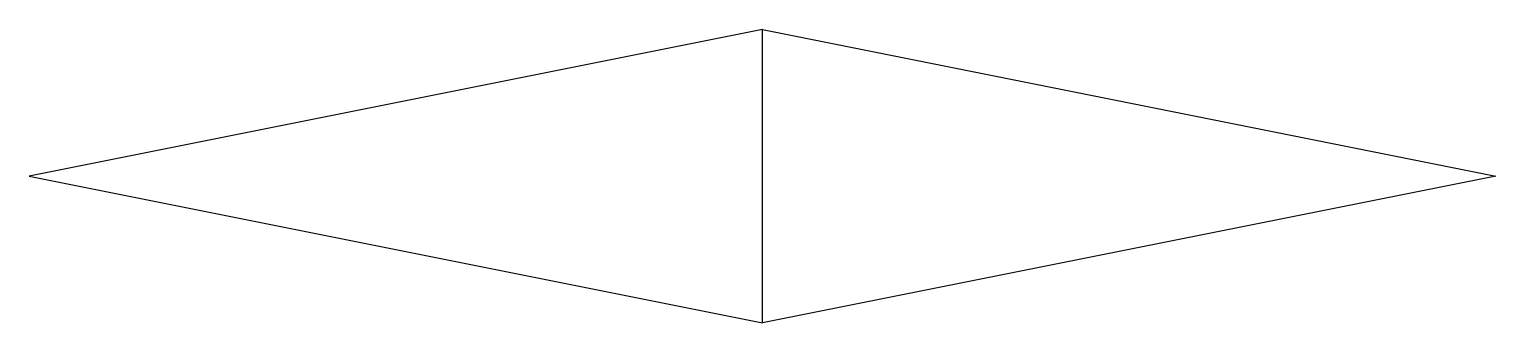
# Model space of a CAD drawing. Extents: x -5.25 to -0.25, y -0.5 to 0.5.
import ezdxf

# ---------------------------------------------------------------- set-up
doc = ezdxf.new("R2010")
doc.units = 0
doc.layers.add('MAGNET', color=3, linetype='CONTINUOUS')

msp = doc.modelspace()

# ---------------------------------------------------------------- linework, layer by layer
at = {"layer": 'MAGNET'}
for points in [[(-2.75, -0.5), (-2.75, 0.5), (-5.25, 0), (-2.75, -0.5)], [(-2.75, -0.5), (-2.75, 0.5), (-0.25, 0), (-2.75, -0.5)]]:
    msp.add_lwpolyline(points, close=True, dxfattribs=at)

doc.saveas('drawing.dxf')
